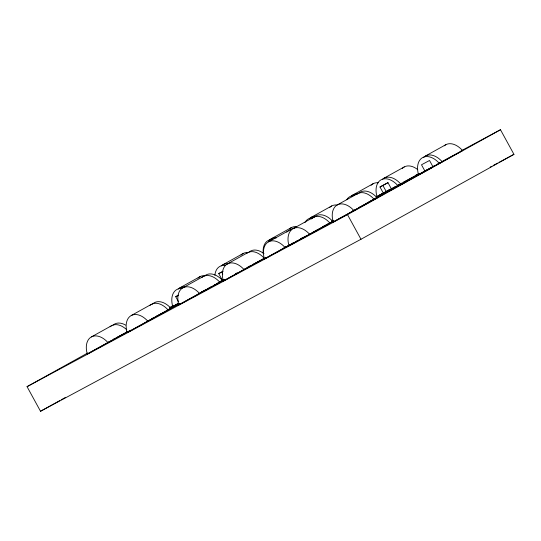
<?xml version="1.0" encoding="UTF-8"?>
<svg xmlns="http://www.w3.org/2000/svg" width="541" height="541" viewBox="0 0 541 541"><rect width="100%" height="100%" fill="white"/><g stroke="black" fill="none" stroke-linecap="round" stroke-linejoin="round"><path stroke-width="0.81" d="M128.345 331.423L87.27 353.976A19.462 12.538 61 0 1 91.388 336.915L111.669 325.655M179.788 287.866L200.069 276.607M152.339 304.252A19.462 12.538 61 0 1 171.071 308.438L127.115 332.593A19.462 12.538 61 0 1 131.233 315.531L151.514 304.272M222.811 264.779L243.092 253.519M204.491 276.052A19.462 12.538 61 0 1 222.757 280.698L178.794 304.853A19.462 12.538 61 0 1 182.912 287.785L203.193 276.525M271.115 238.845L291.396 227.585M311.433 217.205L331.714 205.945M246.649 253.357A19.462 12.538 61 0 1 264.407 258.422L223.332 280.975A19.462 12.538 61 0 1 227.45 263.913L247.731 252.654M298.95 239.974L264.393 258.909A19.462 12.538 61 0 1 268.512 241.841L288.793 230.581M352.847 194.976L373.128 183.717M314.193 217.374A19.462 12.538 61 0 1 332.925 221.567L288.968 245.715A19.462 12.538 61 0 1 293.08 228.654L313.367 217.394M384.042 178.165L404.323 166.905M358.879 193.184A19.462 12.538 61 0 1 377.145 197.83L333.188 221.979A19.462 12.538 61 0 1 337.3 204.917L357.587 193.658M425.557 155.95L445.838 144.69M178.422 301.628L175.724 296.711L178.604 295.109M222.209 279.94L218.747 273.618L221.627 272.015L222.784 274.125M382.866 185.401L386.321 191.724L383.447 193.326L379.985 187.003L382.866 185.401L387.971 182.662L391.468 189.019L400.725 183.994A19.462 12.538 61 0 0 382.453 179.274M461.067 150.885L500.479 129.732L513.95 154.341L360.982 239.264L40.521 411.268L27.05 386.659L87.649 353.023M169.671 307.484L172.626 305.841M182.101 288.522A19.462 12.538 61 0 0 172.735 306.49L178.516 303.285M87.27 353.976L107.551 342.717M110.432 341.121L108.274 342.318L128.366 331.376M113.914 339.268L116.795 337.665M121.914 334.92L124.795 333.317M129.069 331.024L130.509 330.226M127.115 332.593L149.553 320.137M155.199 317.08L156.64 316.282M178.794 304.853L201.955 291.991M206.878 289.34L199.081 293.594M213.445 285.79L222.757 280.698M223.332 280.975L246.493 268.12M249.976 266.26L251.416 265.462M331.734 221.032L333.182 220.228M264.393 258.909L287.555 246.047M300.397 239.169L304.745 236.755M305.469 236.349L306.909 235.551M328.685 223.453L330.138 222.649M331.592 221.837L333.046 221.032M376.049 197.195L389.811 189.553L383.109 193.151M288.968 245.715L312.13 232.86M418.835 173.945L397.845 185.59A19.462 12.538 61 0 0 381.162 179.761A19.462 12.538 61 0 0 376.996 196.789L395.809 186.341M397.256 185.536L399.434 184.332M315.606 231L318.487 229.404M444.249 145.806A19.462 12.538 61 0 1 462.521 150.526L439.36 163.382A19.462 12.538 61 0 0 422.677 157.546A19.462 12.538 61 0 0 418.504 174.574L435.147 165.336M436.601 164.532L440.218 162.523M333.188 221.979L356.35 209.124M359.826 207.271L361.266 206.466M427.836 169.516L424.955 171.112L421.493 164.789L429.52 160.481L432.983 166.804L435.857 165.208M367.833 202.922L370.707 201.326M27.05 386.659L347.505 214.649L500.479 129.732M40.521 411.268L59.74 400.604M61.214 399.785L65.65 397.324M147.395 321.334L171.071 308.438M202.665 291.613L208.319 288.536M207.609 288.941L219.876 282.294A19.462 12.538 61 0 0 201.61 277.648M243.612 269.716L265.861 257.597M284.674 247.65L291.795 243.748M295.386 241.813L296.84 241.022M300.465 239.068L304.779 236.694M309.249 234.456L332.925 221.567M353.469 210.72L377.145 197.83M175.724 296.711L177.915 295.535M218.747 273.618L223.129 271.264M379.985 187.003L388.005 182.696M415.718 175.23L417.943 174.033M400.157 183.926L401.645 183.129M403.133 182.331L418.775 173.931M377.151 196.349L381.621 193.949M441.666 161.718L462.521 150.526M379.877 195.186L386.321 191.724M172.735 306.49L178.483 303.352M376.996 196.789L383.447 193.326M384.888 192.522L397.845 185.59M418.504 174.574L442.24 161.786A19.462 12.538 61 0 0 423.495 157.519M169.928 308.248L178.861 303.454M221.296 280.678L223.528 279.474M376.144 197.56L431.231 167.987L361.395 206.168M170.638 308.127L178.794 303.751M220.708 281.252L222.933 280.055M376.597 197.573L406.257 181.654L376.036 198.047M166.371 310.588L178.976 303.826M217.922 282.916L219.409 282.125M220.89 281.327L223.115 280.13M322.767 226.645L324.248 225.847M325.736 225.049L327.954 223.859M367.143 202.828L368.624 202.03M370.105 201.232L374.555 198.845M113.488 339.234L114.976 338.436M116.464 337.638L128.379 331.241M151.46 318.859L154.435 317.256M155.923 316.458L179.747 303.67M201.333 292.086L205.803 289.685M207.291 288.887L211.761 286.487M213.249 285.689L225.157 279.298M235.578 273.699L237.073 272.901M247.494 267.308L251.213 265.313M252.701 264.508L263.873 258.517M283.971 247.731L285.459 246.926M301.094 238.54L302.581 237.736M313.002 232.143L333.851 220.958M352.462 210.963L353.949 210.165M358.419 207.771L359.907 206.966M490.16 167.108L491.647 166.31M493.128 165.512L497.592 163.118M499.079 162.32L513.95 154.341M347.505 214.649L360.982 239.264M402.267 168.474A19.462 12.538 61 0 1 417.74 169.617M371.065 185.286A19.462 12.538 61 0 1 378.321 182.77M346.673 199.757A19.462 12.538 61 0 1 354.456 195.578M351.258 196.092A19.462 12.538 61 0 1 357.337 193.982M329.652 207.521A19.462 12.538 61 0 1 336.908 204.998M304.914 222.601A19.462 12.538 61 0 1 313.043 217.813M309.371 218.78A19.462 12.538 61 0 1 315.924 216.211M269.06 240.414A19.462 12.538 61 0 1 276.316 237.898M289.34 229.154A19.462 12.538 61 0 1 296.596 226.638M263.298 253.783A19.462 12.538 61 0 1 272.732 239.447M241.029 255.088A19.462 12.538 61 0 1 248.285 252.573M214.872 275.342A19.462 12.538 61 0 1 225.124 265.428M221.222 265.888A19.462 12.538 61 0 1 228.004 263.832M178.199 288.982A19.462 12.538 61 0 1 184.981 286.919M198.006 278.182A19.462 12.538 61 0 1 205.262 275.66M112.968 325.182A19.462 12.538 61 0 1 125.62 325.121M110.087 326.778A19.462 12.538 61 0 1 126.756 329.773M91.388 336.915A19.462 12.538 61 0 1 108.065 342.683M149.931 305.395A19.462 12.538 61 0 1 168.19 310.04M131.233 315.531A19.462 12.538 61 0 1 147.909 321.3M182.912 287.785A19.462 12.538 61 0 1 199.595 293.553M249.029 252.174A19.462 12.538 61 0 1 264.015 253.715M227.45 263.913A19.462 12.538 61 0 1 244.126 269.682M268.512 241.841A19.462 12.538 61 0 1 285.188 247.609M286.737 232.163A19.462 12.538 61 0 1 291.241 229.722M290.091 230.108A19.462 12.538 61 0 1 294.121 228.119M311.312 218.977A19.462 12.538 61 0 1 330.044 223.162M293.08 228.654A19.462 12.538 61 0 1 309.763 234.422M356.505 194.361A19.462 12.538 61 0 1 374.264 199.426M337.3 204.917A19.462 12.538 61 0 1 353.983 210.686M293.912 242.591L292.478 243.396L293.932 242.605"/></g></svg>
